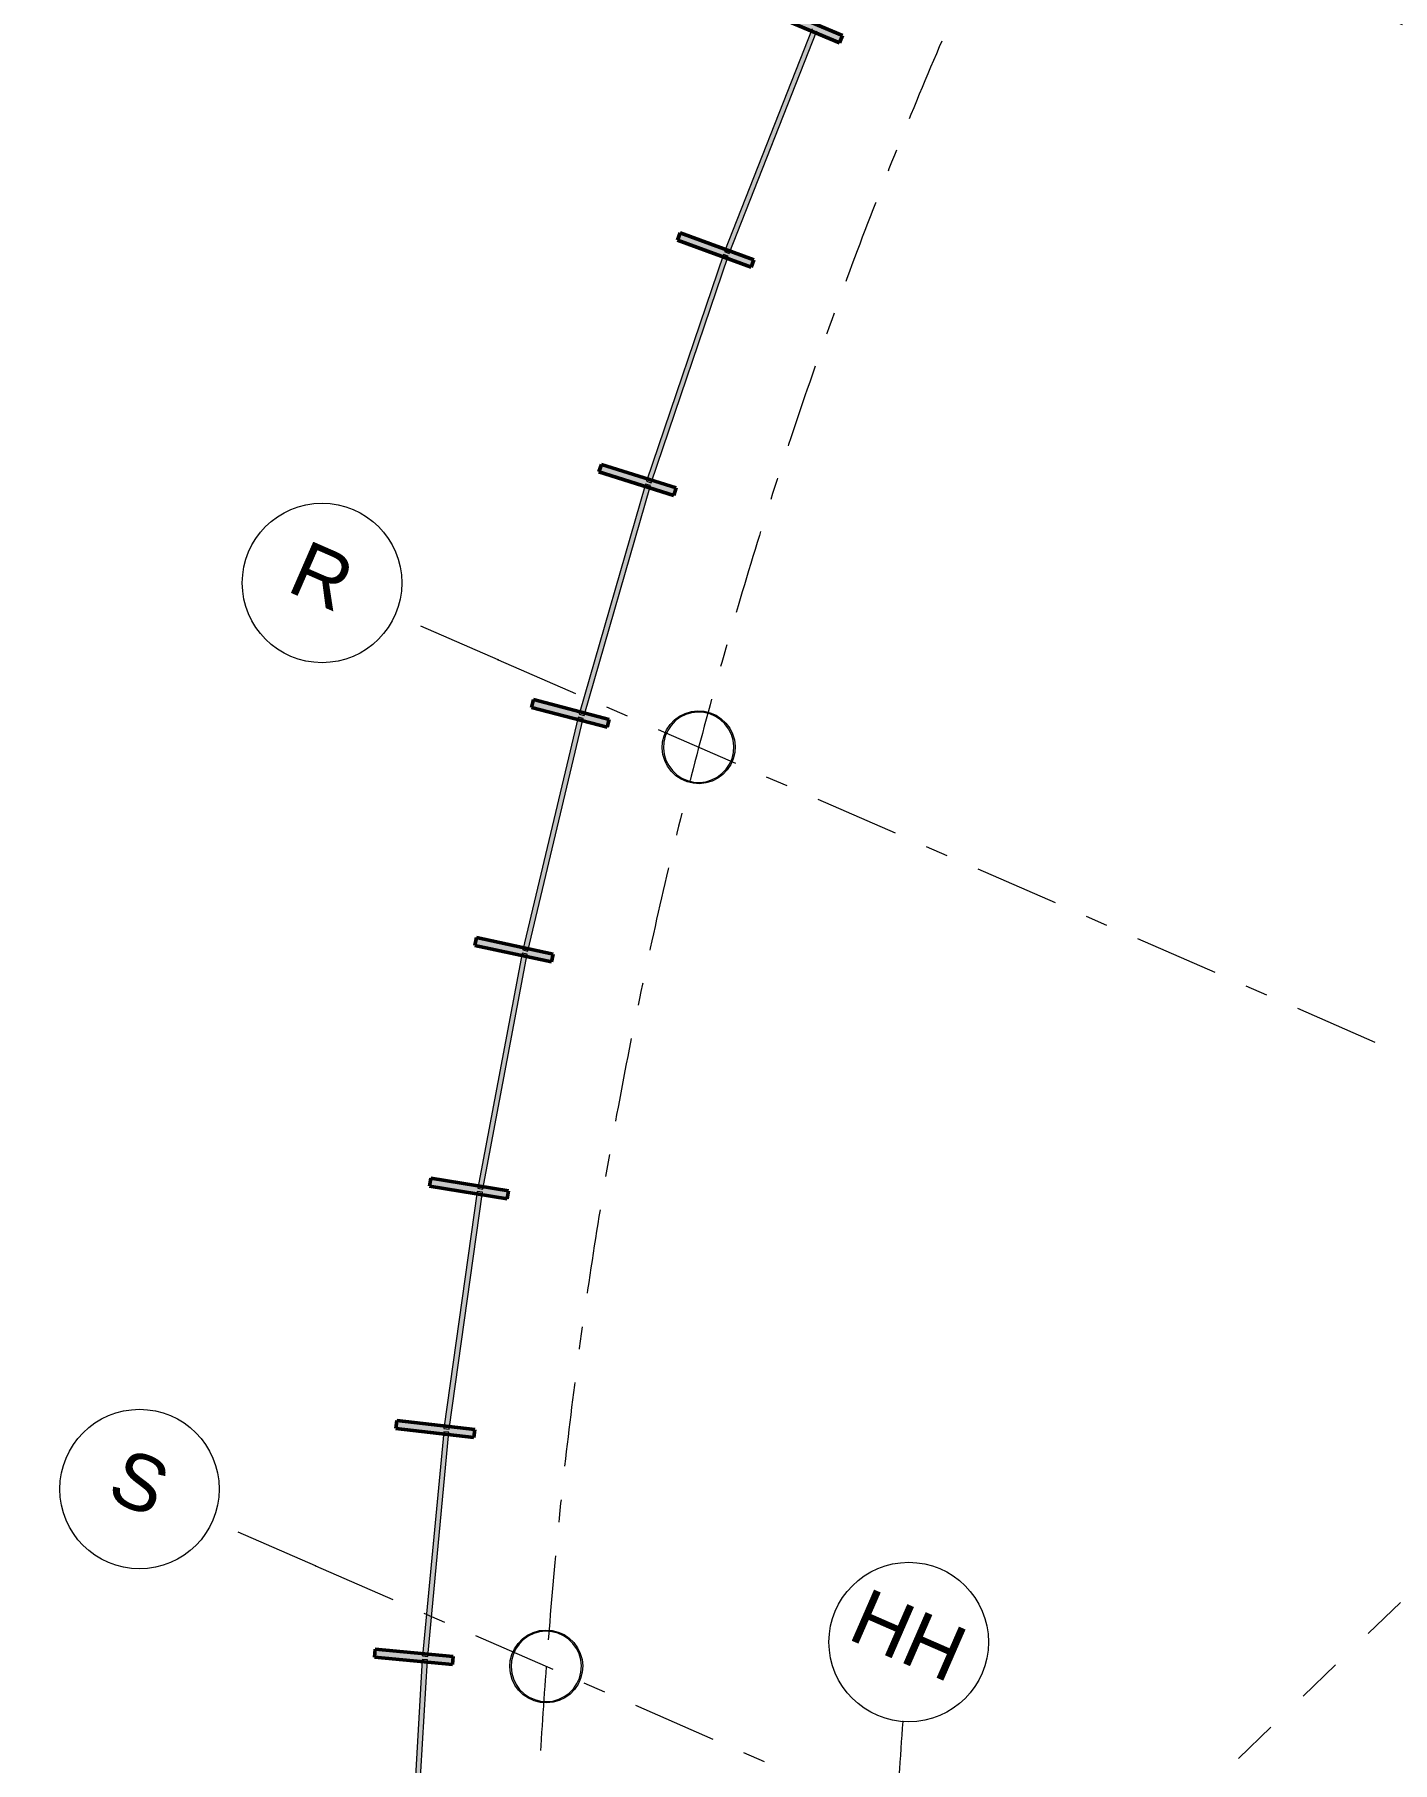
# Model space of a CAD drawing. Header units: millimetres. Extents: x -50172 to 74273, y -80883 to 11206.
# Drawn here: x -47615 to -39099, y -54797 to -43962 of the extents above; entities that cross this region are included whole.
import ezdxf
from ezdxf.enums import TextEntityAlignment as Align

# ---------------------------------------------------------------- set-up
doc = ezdxf.new("R2010")
doc.units = ezdxf.units.MM
doc.header["$MEASUREMENT"] = 0
doc.linetypes.add('Dashed', pattern=[564.444447, 282.222223, -282.222223])
doc.linetypes.add('Double Dashed', pattern=[1093.611073, 529.166651, -211.666656, 141.111112, -211.666656])
for name, color, linetype in [('COLUMN.IFC Import', 7, 'Continuous'), ('New_A-15-MG_Structural_Grid_Phase_2', 7, 'Continuous'), ('New_A-25-M_Curtain_Wall', 7, 'Continuous')]:
    doc.layers.add(name, color=color, linetype=linetype)
for name, color, linetype, lineweight in [('COLUMN.IFC Import_Pen_No__2', 8, 'Continuous', 15), ('New_A-25-M_Curtain_Wall_Pen_No__1', 7, 'Continuous', 13), ('New_A-95-P_Drawing_Pen_No__1', 7, 'Continuous', 13)]:
    doc.layers.add(name, color=color, linetype=linetype, lineweight=lineweight)
for name, color, linetype, lineweight, true_color in [('New_A-15-MG_Structural_Grid_Phase_2_Pen_No__222', 7, 'Continuous', 13, 0x65af33), ('New_A-25-M_Curtain_Wall_Pen_No__144', 7, 'Continuous', 0, 0xc8c8c8), ('New_A-25-M_Curtain_Wall_Pen_No__165', 7, 'Continuous', 0, 0x006060), ('New_A-25-M_Curtain_Wall_Pen_No__27', 7, 'Continuous', 50, 0x2a2a2a)]:
    doc.layers.add(name, color=color, linetype=linetype, lineweight=lineweight, true_color=true_color)
doc.styles.add('GENERATED_STYLE_4', font='')
doc.styles.get('GENERATED_STYLE_4').set_extended_font_data('Swis721 BT')

# ---------------------------------------------------------------- blocks, each defined once
blk = doc.blocks.new('Curtain Wall_7_1')
at = {"layer": 'New_A-25-M_Curtain_Wall_Pen_No__144', "linetype": 'Continuous'}
for points in [[(-43002, -43777), (-43021, -43823), (-42567, -44014), (-42548, -43968)], [(-43565, -45205), (-43582, -45252), (-43120, -45421), (-43103, -45374)], [(-44060, -46658), (-44075, -46705), (-43606, -46853), (-43591, -46805)], [(-44486, -48132), (-44499, -48181), (-44023, -48306), (-44011, -48257)], [(-44843, -49625), (-44853, -49674), (-44372, -49777), (-44362, -49728)], [(-45129, -51133), (-45137, -51183), (-44651, -51262), (-44643, -51213)], [(-45343, -52653), (-45349, -52702), (-44860, -52760), (-44854, -52710)], [(-45478, -54086), (-45483, -54136), (-44993, -54182), (-44989, -54132)]]:
    blk.add_hatch(color=256, dxfattribs=at).paths.add_polyline_path(points)
at = {"layer": 'New_A-25-M_Curtain_Wall_Pen_No__165', "linetype": 'Continuous', "lineweight": 0, "true_color": 0x001818}
for points in [[(-42739, -43926), (-43288, -45322), (-43258, -45334), (-42709, -43938)], [(-43295, -45342), (-43778, -46762), (-43748, -46772), (-43265, -45352)], [(-43784, -46781), (-44200, -48223), (-44169, -48232), (-43753, -46790)], [(-44205, -48243), (-44552, -49702), (-44521, -49709), (-44174, -48250)], [(-44557, -49722), (-44835, -51196), (-44803, -51202), (-44525, -49728)], [(-44838, -51217), (-45047, -52702), (-45015, -52707), (-44806, -51221)], [(-45049, -52723), (-45181, -54129), (-45149, -54132), (-45017, -52726)]]:
    blk.add_hatch(color=168, dxfattribs=at).paths.add_polyline_path(points)
at = {"layer": 'New_A-25-M_Curtain_Wall_Pen_No__1', "linetype": 'Continuous'}
for p, q in [((-42739, -43926), (-43288, -45322)), ((-43258, -45334), (-42709, -43938)), ((-43295, -45342), (-43778, -46762)), ((-43748, -46772), (-43265, -45352)), ((-43265, -45352), (-43295, -45342)), ((-43288, -45322), (-43258, -45334)), ((-43784, -46781), (-44200, -48223)), ((-44169, -48232), (-43753, -46790)), ((-43753, -46790), (-43784, -46781)), ((-43778, -46762), (-43748, -46772)), ((-44205, -48243), (-44552, -49702)), ((-44521, -49709), (-44174, -48250)), ((-44174, -48250), (-44205, -48243)), ((-44200, -48223), (-44169, -48232)), ((-44557, -49722), (-44835, -51196)), ((-44803, -51202), (-44525, -49728)), ((-44525, -49728), (-44557, -49722)), ((-44552, -49702), (-44521, -49709)), ((-44838, -51217), (-45047, -52702)), ((-45015, -52707), (-44806, -51221)), ((-44806, -51221), (-44838, -51217)), ((-44835, -51196), (-44803, -51202)), ((-45049, -52723), (-45181, -54129)), ((-45149, -54132), (-45017, -52726)), ((-45017, -52726), (-45049, -52723)), ((-45047, -52702), (-45015, -52707)), ((-45181, -54129), (-45149, -54132))]:
    blk.add_line(p, q, dxfattribs=at)
at = {"layer": 'New_A-25-M_Curtain_Wall_Pen_No__27', "linetype": 'Continuous'}
for p, q in [((-43021, -43823), (-42567, -44014)), ((-42548, -43968), (-43002, -43777)), ((-42567, -44014), (-42548, -43968)), ((-43565, -45205), (-43582, -45252)), ((-43582, -45252), (-43120, -45421)), ((-43103, -45374), (-43565, -45205)), ((-43120, -45421), (-43103, -45374)), ((-44060, -46658), (-44075, -46705)), ((-43591, -46805), (-44060, -46658)), ((-44075, -46705), (-43606, -46853)), ((-43606, -46853), (-43591, -46805)), ((-44486, -48132), (-44499, -48181)), ((-44499, -48181), (-44023, -48306)), ((-44011, -48257), (-44486, -48132)), ((-44023, -48306), (-44011, -48257)), ((-44843, -49625), (-44853, -49674)), ((-44853, -49674), (-44372, -49777)), ((-44362, -49728), (-44843, -49625)), ((-44372, -49777), (-44362, -49728)), ((-45129, -51133), (-45137, -51183)), ((-44643, -51213), (-45129, -51133)), ((-45137, -51183), (-44651, -51262)), ((-44651, -51262), (-44643, -51213)), ((-45343, -52653), (-45349, -52702)), ((-44854, -52710), (-45343, -52653)), ((-45349, -52702), (-44860, -52760)), ((-44860, -52760), (-44854, -52710)), ((-45478, -54086), (-45483, -54136)), ((-45483, -54136), (-44993, -54182)), ((-44989, -54132), (-45478, -54086)), ((-44993, -54182), (-44989, -54132))]:
    blk.add_line(p, q, dxfattribs=at)
blk = doc.blocks.new('Curtain Wall_10_1')
at = {"layer": 'New_A-25-M_Curtain_Wall_Pen_No__144', "linetype": 'Continuous'}
for points in [[(-45569, -55598), (-45571, -55647), (-45080, -55667), (-45078, -55617)], [(-45604, -57109), (-45604, -57159), (-45112, -57161), (-45112, -57111)], [(-45582, -58617), (-45581, -58667), (-45089, -58656), (-45090, -58606)], [(-45505, -60129), (-45503, -60178), (-45011, -60153), (-45014, -60103)], [(-45428, -61627), (-45425, -61676), (-44934, -61651), (-44937, -61601)], [(-45351, -63125), (-45348, -63174), (-44857, -63149), (-44859, -63099)], [(-45270, -64697), (-44778, -64672), (-44781, -64622), (-45272, -64648)]]:
    blk.add_hatch(color=256, dxfattribs=at).paths.add_polyline_path(points)
at = {"layer": 'New_A-25-M_Curtain_Wall_Pen_No__165', "linetype": 'Continuous', "lineweight": 0, "true_color": 0x001818}
for points in [[(-45183, -54152), (-45270, -55624), (-45238, -55626), (-45151, -54154)], [(-45271, -55645), (-45304, -57125), (-45272, -57125), (-45239, -55646)], [(-45304, -57145), (-45282, -58625), (-45250, -58625), (-45272, -57145)], [(-45249, -58644), (-45250, -58624), (-45282, -58625), (-45281, -58645)], [(-45281, -58655), (-45205, -60128), (-45173, -60126), (-45249, -58653)]]:
    blk.add_hatch(color=168, dxfattribs=at).paths.add_polyline_path(points)
at = {"layer": 'New_A-25-M_Curtain_Wall_Pen_No__1', "linetype": 'Continuous'}
for p, q in [((-45183, -54152), (-45270, -55624)), ((-45238, -55626), (-45151, -54154)), ((-45151, -54154), (-45183, -54152)), ((-45271, -55645), (-45304, -57125)), ((-45272, -57125), (-45239, -55646)), ((-45239, -55646), (-45271, -55645)), ((-45270, -55624), (-45238, -55626)), ((-45304, -57125), (-45272, -57125)), ((-45304, -57145), (-45282, -58625)), ((-45272, -57145), (-45304, -57145)), ((-45250, -58625), (-45272, -57145)), ((-45250, -58624), (-45282, -58625)), ((-45282, -58625), (-45250, -58625)), ((-45282, -58625), (-45281, -58645)), ((-45281, -58645), (-45249, -58644)), ((-45249, -58653), (-45281, -58655)), ((-45281, -58655), (-45205, -60128)), ((-45249, -58644), (-45250, -58624)), ((-45173, -60126), (-45249, -58653)), ((-45205, -60128), (-45173, -60126))]:
    blk.add_line(p, q, dxfattribs=at)
at = {"layer": 'New_A-25-M_Curtain_Wall_Pen_No__27', "linetype": 'Continuous'}
for p, q in [((-45569, -55598), (-45571, -55647)), ((-45571, -55647), (-45080, -55667)), ((-45078, -55617), (-45569, -55598)), ((-45080, -55667), (-45078, -55617)), ((-45604, -57109), (-45604, -57159)), ((-45112, -57111), (-45604, -57109)), ((-45604, -57159), (-45112, -57161)), ((-45112, -57161), (-45112, -57111)), ((-45090, -58606), (-45582, -58617)), ((-45582, -58617), (-45581, -58667)), ((-45089, -58656), (-45090, -58606)), ((-45581, -58667), (-45089, -58656)), ((-45014, -60103), (-45505, -60129)), ((-45505, -60129), (-45503, -60178)), ((-45011, -60153), (-45014, -60103)), ((-45503, -60178), (-45011, -60153)), ((-44937, -61601), (-45428, -61627)), ((-45428, -61627), (-45425, -61676)), ((-45425, -61676), (-44934, -61651)), ((-44934, -61651), (-44937, -61601)), ((-44859, -63099), (-45351, -63125)), ((-45351, -63125), (-45348, -63174)), ((-45348, -63174), (-44857, -63149)), ((-44857, -63149), (-44859, -63099)), ((-45472, -64658), (-44734, -64620)), ((-44734, -64620), (-45472, -64658)), ((-44781, -64622), (-45272, -64648)), ((-45272, -64648), (-45270, -64697)), ((-45270, -64697), (-44778, -64672)), ((-44778, -64672), (-44781, -64622))]:
    blk.add_line(p, q, dxfattribs=at)
for p in [(-45472, -64658), (-44734, -64620)]:
    blk.add_point(p, dxfattribs=at)
blk = doc.blocks.new('Standard grid marker_2')
at = {"layer": 'New_A-15-MG_Structural_Grid_Phase_2_Pen_No__222', "linetype": 'Double Dashed'}
for p, q in [((705, 0), (0, 0)), ((705, 0), (13419, 0)), ((13419, 0), (14124, 0))]:
    blk.add_line(p, q, dxfattribs=at)
at = {"layer": 'New_A-15-MG_Structural_Grid_Phase_2_Pen_No__222', "linetype": 'Continuous'}
blk.add_circle((-500, 0), 500, dxfattribs=at)
at = {"layer": 'New_A-15-MG_Structural_Grid_Phase_2_Pen_No__222', "linetype": 'Double Dashed'}
blk.add_point((705, 0), dxfattribs=at)
blk.add_point((705, 0), dxfattribs=at)
at = {"layer": 'New_A-15-MG_Structural_Grid_Phase_2_Pen_No__222', "style": 'GENERATED_STYLE_4'}
blk.add_attdef('AC_MarkerText_1', text='', height=350, rotation=359.9999, dxfattribs=at).set_placement((-500, 43), align=Align.MIDDLE_CENTER)
blk = doc.blocks.new('Standard grid marker_3')
at = {"layer": 'New_A-15-MG_Structural_Grid_Phase_2_Pen_No__222', "linetype": 'Double Dashed'}
for p, q in [((705, 0), (0, 0)), ((705, 0), (14640, 0)), ((14640, 0), (15346, 0))]:
    blk.add_line(p, q, dxfattribs=at)
at = {"layer": 'New_A-15-MG_Structural_Grid_Phase_2_Pen_No__222', "linetype": 'Continuous'}
blk.add_circle((-500, 0), 500, dxfattribs=at)
at = {"layer": 'New_A-15-MG_Structural_Grid_Phase_2_Pen_No__222', "linetype": 'Double Dashed'}
blk.add_point((705, 0), dxfattribs=at)
blk.add_point((705, 0), dxfattribs=at)
at = {"layer": 'New_A-15-MG_Structural_Grid_Phase_2_Pen_No__222', "style": 'GENERATED_STYLE_4'}
blk.add_attdef('AC_MarkerText_1', text='', height=350, rotation=360, dxfattribs=at).set_placement((-500, 43), align=Align.MIDDLE_CENTER)
blk = doc.blocks.new('Standard grid marker_4')
at = {"layer": 'New_A-15-MG_Structural_Grid_Phase_2_Pen_No__222', "linetype": 'Double Dashed'}
for p, q in [((705, 0), (0, 0)), ((705, 0), (20649, 0)), ((20649, 0), (21354, 0))]:
    blk.add_line(p, q, dxfattribs=at)
at = {"layer": 'New_A-15-MG_Structural_Grid_Phase_2_Pen_No__222', "linetype": 'Continuous'}
blk.add_circle((-500, 0), 500, dxfattribs=at)
at = {"layer": 'New_A-15-MG_Structural_Grid_Phase_2_Pen_No__222', "linetype": 'Double Dashed'}
blk.add_point((705, 0), dxfattribs=at)
blk.add_point((705, 0), dxfattribs=at)
at = {"layer": 'New_A-15-MG_Structural_Grid_Phase_2_Pen_No__222', "style": 'GENERATED_STYLE_4'}
blk.add_attdef('AC_MarkerText_1', text='', height=350, rotation=360, dxfattribs=at).set_placement((-500, 34), align=Align.MIDDLE_CENTER)
blk = doc.blocks.new('Standard grid marker_5')
at = {"layer": 'New_A-15-MG_Structural_Grid_Phase_2_Pen_No__222', "linetype": 'Double Dashed'}
for p, q in [((705, 0), (0, 0)), ((705, 0), (17720, 0)), ((17720, 0), (18425, 0))]:
    blk.add_line(p, q, dxfattribs=at)
at = {"layer": 'New_A-15-MG_Structural_Grid_Phase_2_Pen_No__222', "linetype": 'Continuous'}
blk.add_circle((-500, 0), 500, dxfattribs=at)
at = {"layer": 'New_A-15-MG_Structural_Grid_Phase_2_Pen_No__222', "linetype": 'Double Dashed'}
blk.add_point((705, 0), dxfattribs=at)
blk.add_point((705, 0), dxfattribs=at)
at = {"layer": 'New_A-15-MG_Structural_Grid_Phase_2_Pen_No__222', "style": 'GENERATED_STYLE_4'}
blk.add_attdef('AC_MarkerText_1', text='', height=350, rotation=360, dxfattribs=at).set_placement((-500, 43), align=Align.MIDDLE_CENTER)
blk = doc.blocks.new('Standard grid marker_22')
at = {"layer": 'New_A-15-MG_Structural_Grid_Phase_2_Pen_No__222', "linetype": 'Double Dashed'}
blk.add_line((23031, 21499), (23031, 21499), dxfattribs=at)
blk.add_arc((0, 0), 31507, 0, 43.0295, dxfattribs=at)
blk = doc.blocks.new('Standard grid marker_23')
at = {"layer": 'New_A-15-MG_Structural_Grid_Phase_2_Pen_No__222', "linetype": 'Double Dashed'}
for p, q in [((40014, 5296), (40014, 5296)), ((40363, 0), (40363, 0))]:
    blk.add_line(p, q, dxfattribs=at)
blk.add_arc((0, 0), 40363, 0, 7.5392, dxfattribs=at)
blk = doc.blocks.new('Standard grid marker_26')
at = {"layer": 'New_A-15-MG_Structural_Grid_Phase_2_Pen_No__222', "linetype": 'Double Dashed'}
blk.add_line((37050, 0), (37050, 0), dxfattribs=at)
blk.add_line((37050, 0), (37050, 0), dxfattribs=at)
at = {"layer": 'New_A-15-MG_Structural_Grid_Phase_2_Pen_No__222', "linetype": 'Continuous'}
blk.add_circle((37050, -500), 500, dxfattribs=at)
at = {"layer": 'New_A-15-MG_Structural_Grid_Phase_2_Pen_No__222', "linetype": 'Double Dashed'}
blk.add_arc((0, 0), 37050, 0, 16.8007, dxfattribs=at)
blk.add_point((37050, 0), dxfattribs=at)
at = {"layer": 'New_A-15-MG_Structural_Grid_Phase_2_Pen_No__222', "style": 'GENERATED_STYLE_4'}
blk.add_attdef('AC_MarkerText_1', text='', height=350, rotation=160.7141, dxfattribs=at).set_placement((37050, -457), align=Align.MIDDLE_CENTER)
blk = doc.blocks.new('Column 169')
at = {"layer": 'COLUMN.IFC Import_Pen_No__2', "linetype": 'Continuous'}
for p, q in [((-78.152, 214.72), (-39.679, 225.029)), ((-38.289, 217.15), (-75.415, 207.202)), ((-39.679, 225.029), (0, 228.5)), ((0, 220.5), (-38.289, 217.15)), ((0, 228.5), (39.679, 225.029)), ((38.289, 217.15), (0, 220.5)), ((75.415, 207.202), (38.289, 217.15)), ((39.679, 225.029), (78.152, 214.72)), ((-214.72, 78.152), (-197.887, 114.25)), ((-190.959, 110.25), (-207.202, 75.415)), ((-197.887, 114.25), (-175.041, 146.877)), ((-168.913, 141.735), (-190.959, 110.25)), ((-175.041, 146.877), (-146.877, 175.041)), ((-141.735, 168.913), (-168.913, 141.735)), ((-146.877, 175.041), (-114.25, 197.887)), ((-110.25, 190.959), (-141.735, 168.913)), ((-114.25, 197.887), (-78.152, 214.72)), ((-75.415, 207.202), (-110.25, 190.959)), ((110.25, 190.959), (75.415, 207.202)), ((78.152, 214.72), (114.25, 197.887)), ((141.735, 168.913), (110.25, 190.959)), ((114.25, 197.887), (146.877, 175.041)), ((168.913, 141.735), (141.735, 168.913)), ((146.877, 175.041), (175.041, 146.877)), ((190.959, 110.25), (168.913, 141.735)), ((175.041, 146.877), (197.887, 114.25)), ((207.202, 75.415), (190.959, 110.25)), ((197.887, 114.25), (214.72, 78.152)), ((-228.5, 0), (-225.029, 39.679)), ((-225.029, 39.679), (-214.72, 78.152)), ((-217.15, 38.289), (-220.5, 0)), ((-207.202, 75.415), (-217.15, 38.289)), ((217.15, 38.289), (207.202, 75.415)), ((214.72, 78.152), (225.029, 39.679)), ((220.5, 0), (217.15, 38.289)), ((217.15, -38.289), (220.5, 0)), ((225.029, 39.679), (228.5, 0)), ((228.5, 0), (225.029, -39.679)), ((-225.029, -39.679), (-228.5, 0)), ((-214.72, -78.152), (-225.029, -39.679)), ((-220.5, 0), (-217.15, -38.289)), ((-217.15, -38.289), (-207.202, -75.415)), ((-197.887, -114.25), (-214.72, -78.152)), ((-207.202, -75.415), (-190.959, -110.25)), ((190.959, -110.25), (207.202, -75.415)), ((214.72, -78.152), (197.887, -114.25)), ((207.202, -75.415), (217.15, -38.289)), ((225.029, -39.679), (214.72, -78.152)), ((-175.041, -146.877), (-197.887, -114.25)), ((-190.959, -110.25), (-168.913, -141.735)), ((-146.877, -175.041), (-175.041, -146.877)), ((-168.913, -141.735), (-141.735, -168.913)), ((-114.25, -197.887), (-146.877, -175.041)), ((-141.735, -168.913), (-110.25, -190.959)), ((-78.152, -214.72), (-114.25, -197.887)), ((-110.25, -190.959), (-75.415, -207.202)), ((-39.679, -225.029), (-78.152, -214.72)), ((-75.415, -207.202), (-38.289, -217.15)), ((38.289, -217.15), (75.415, -207.202)), ((78.152, -214.72), (39.679, -225.029)), ((75.415, -207.202), (110.25, -190.959)), ((114.25, -197.887), (78.152, -214.72)), ((110.25, -190.959), (141.735, -168.913)), ((146.877, -175.041), (114.25, -197.887)), ((141.735, -168.913), (168.913, -141.735)), ((175.041, -146.877), (146.877, -175.041)), ((168.913, -141.735), (190.959, -110.25)), ((197.887, -114.25), (175.041, -146.877)), ((0, -228.5), (-39.679, -225.029)), ((-38.289, -217.15), (0, -220.5)), ((0, -220.5), (38.289, -217.15)), ((39.679, -225.029), (0, -228.5))]:
    blk.add_line(p, q, dxfattribs=at)
blk = doc.blocks.new('Column 172')
at = {"layer": 'COLUMN.IFC Import_Pen_No__2', "linetype": 'Continuous'}
for p, q in [((-78.152, 214.72), (-39.679, 225.029)), ((-38.289, 217.15), (-75.415, 207.202)), ((-39.679, 225.029), (0, 228.5)), ((0, 220.5), (-38.289, 217.15)), ((0, 228.5), (39.679, 225.029)), ((38.289, 217.15), (0, 220.5)), ((75.415, 207.202), (38.289, 217.15)), ((39.679, 225.029), (78.152, 214.72)), ((-214.72, 78.152), (-197.887, 114.25)), ((-190.959, 110.25), (-207.202, 75.415)), ((-197.887, 114.25), (-175.041, 146.877)), ((-168.913, 141.735), (-190.959, 110.25)), ((-175.041, 146.877), (-146.877, 175.041)), ((-141.735, 168.913), (-168.913, 141.735)), ((-146.877, 175.041), (-114.25, 197.887)), ((-110.25, 190.959), (-141.735, 168.913)), ((-114.25, 197.887), (-78.152, 214.72)), ((-75.415, 207.202), (-110.25, 190.959)), ((110.25, 190.959), (75.415, 207.202)), ((78.152, 214.72), (114.25, 197.887)), ((141.735, 168.913), (110.25, 190.959)), ((114.25, 197.887), (146.877, 175.041)), ((168.913, 141.735), (141.735, 168.913)), ((146.877, 175.041), (175.041, 146.877)), ((190.959, 110.25), (168.913, 141.735)), ((175.041, 146.877), (197.887, 114.25)), ((207.202, 75.415), (190.959, 110.25)), ((197.887, 114.25), (214.72, 78.152)), ((-228.5, 0), (-225.029, 39.679)), ((-225.029, 39.679), (-214.72, 78.152)), ((-217.15, 38.289), (-220.5, 0)), ((-207.202, 75.415), (-217.15, 38.289)), ((217.15, 38.289), (207.202, 75.415)), ((214.72, 78.152), (225.029, 39.679)), ((220.5, 0), (217.15, 38.289)), ((217.15, -38.289), (220.5, 0)), ((225.029, 39.679), (228.5, 0)), ((228.5, 0), (225.029, -39.679)), ((-225.029, -39.679), (-228.5, 0)), ((-214.72, -78.152), (-225.029, -39.679)), ((-220.5, 0), (-217.15, -38.289)), ((-217.15, -38.289), (-207.202, -75.415)), ((-197.887, -114.25), (-214.72, -78.152)), ((-207.202, -75.415), (-190.959, -110.25)), ((190.959, -110.25), (207.202, -75.415)), ((214.72, -78.152), (197.887, -114.25)), ((207.202, -75.415), (217.15, -38.289)), ((225.029, -39.679), (214.72, -78.152)), ((-175.041, -146.877), (-197.887, -114.25)), ((-190.959, -110.25), (-168.913, -141.735)), ((-146.877, -175.041), (-175.041, -146.877)), ((-168.913, -141.735), (-141.735, -168.913)), ((-114.25, -197.887), (-146.877, -175.041)), ((-141.735, -168.913), (-110.25, -190.959)), ((-78.152, -214.72), (-114.25, -197.887)), ((-110.25, -190.959), (-75.415, -207.202)), ((-39.679, -225.029), (-78.152, -214.72)), ((-75.415, -207.202), (-38.289, -217.15)), ((38.289, -217.15), (75.415, -207.202)), ((78.152, -214.72), (39.679, -225.029)), ((75.415, -207.202), (110.25, -190.959)), ((114.25, -197.887), (78.152, -214.72)), ((110.25, -190.959), (141.735, -168.913)), ((146.877, -175.041), (114.25, -197.887)), ((141.735, -168.913), (168.913, -141.735)), ((175.041, -146.877), (146.877, -175.041)), ((168.913, -141.735), (190.959, -110.25)), ((197.887, -114.25), (175.041, -146.877)), ((0, -228.5), (-39.679, -225.029)), ((-38.289, -217.15), (0, -220.5)), ((0, -220.5), (38.289, -217.15)), ((39.679, -225.029), (0, -228.5))]:
    blk.add_line(p, q, dxfattribs=at)

msp = doc.modelspace()

# ---------------------------------------------------------------- linework, layer by layer
at = {"layer": 'New_A-95-P_Drawing_Pen_No__1', "linetype": 'Dashed'}
msp.add_line((-44942.9, -59472.2), (-14816.6, -30444.5), dxfattribs=at)

# ---------------------------------------------------------------- block references
at = {"layer": 'COLUMN.IFC Import', "linetype": 'Continuous', "zscale": 1000}
for name, p, rotation in [('Column 169', (-43450.1, -48431.1), 71.55753909869667), ('Column 172', (-44405.8, -54195.1), 80.78632845128783)]:
    msp.add_blockref(name, p, dxfattribs=dict(at, rotation=rotation))
at = {"layer": 'New_A-15-MG_Structural_Grid_Phase_2', "color": 8, "linetype": 'Continuous', "lineweight": 15, "zscale": 1000}
for name, p, rotation in [('Standard grid marker_22', (-12978.9, -56444.6), 132.8760517734848), ('Standard grid marker_23', (-4159.5, -57266.1), 175.6366465400281)]:
    msp.add_blockref(name, p, dxfattribs=dict(at, rotation=rotation))
at = {"layer": 'New_A-15-MG_Structural_Grid_Phase_2', "color": 8, "linetype": 'Continuous', "lineweight": 15}
ref = msp.add_blockref('Standard grid marker_5', (-40916, -36666.3), dxfattribs=dict(at, zscale=1000, rotation=336.440411583993))
ref.add_attrib('AC_MarkerText_1', 'N', dxfattribs={"layer": 'New_A-15-MG_Structural_Grid_Phase_2_Pen_No__222', "color": 85, "true_color": 0x65af33, "height": 350, "rotation": 336.44041, "style": 'GENERATED_STYLE_4'}).set_placement((-41374.4, -36423.1), align=Align.MIDDLE_CENTER)
ref = msp.add_blockref('Standard grid marker_4', (-43500.2, -41953.1), dxfattribs=dict(at, zscale=1000, rotation=336.440411583993))
ref.add_attrib('AC_MarkerText_1', 'Q', dxfattribs={"layer": 'New_A-15-MG_Structural_Grid_Phase_2_Pen_No__222', "color": 85, "true_color": 0x65af33, "height": 350, "rotation": 336.44041, "style": 'GENERATED_STYLE_4'}).set_placement((-43958.5, -41719.2), align=Align.MIDDLE_CENTER)
ref = msp.add_blockref('Standard grid marker_3', (-45353.6, -47600.5), dxfattribs=dict(at, zscale=1000, rotation=336.440411583993))
ref.add_attrib('AC_MarkerText_1', 'R', dxfattribs={"layer": 'New_A-15-MG_Structural_Grid_Phase_2_Pen_No__222', "color": 85, "true_color": 0x65af33, "height": 350, "rotation": 336.44041, "style": 'GENERATED_STYLE_4'}).set_placement((-45811.9, -47357.3), align=Align.MIDDLE_CENTER)
ref = msp.add_blockref('Standard grid marker_2', (-46498.1, -53282.6), dxfattribs=dict(at, zscale=1000, rotation=336.440536925842))
ref.add_attrib('AC_MarkerText_1', 'S', dxfattribs={"layer": 'New_A-15-MG_Structural_Grid_Phase_2_Pen_No__222', "color": 85, "true_color": 0x65af33, "height": 350, "rotation": 336.44041, "style": 'GENERATED_STYLE_4'}).set_placement((-46956.4, -53040.1), align=Align.MIDDLE_CENTER)
ref = msp.add_blockref('Standard grid marker_26', (-5223, -57301.7), dxfattribs=dict(at, zscale=1000, rotation=175.7263039143517))
ref.add_attrib('AC_MarkerText_1', 'HH', dxfattribs={"layer": 'New_A-15-MG_Structural_Grid_Phase_2_Pen_No__222', "color": 85, "true_color": 0x65af33, "height": 350, "rotation": 336.44041, "style": 'GENERATED_STYLE_4'}).set_placement((-42133.2, -53998.6), align=Align.MIDDLE_CENTER)
at = {"layer": 'New_A-25-M_Curtain_Wall', "linetype": 'Continuous', "lineweight": 0}
for name in ['Curtain Wall_7_1', 'Curtain Wall_10_1']:
    msp.add_blockref(name, (0, 0), dxfattribs=at)

doc.saveas('drawing.dxf')
